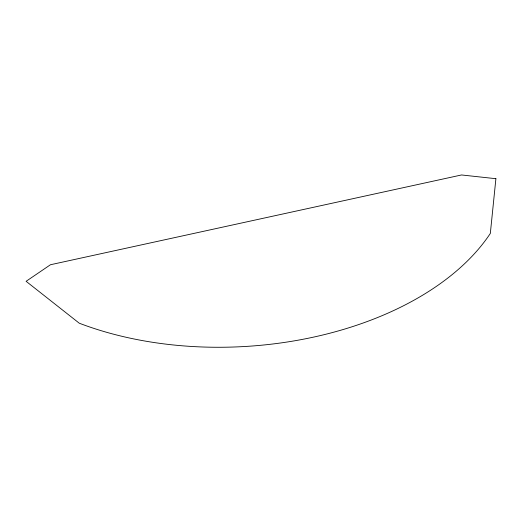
<?xml version="1.0" encoding="UTF-8"?>
<svg xmlns="http://www.w3.org/2000/svg" width="522" height="522" viewBox="0 0 522 522"><rect width="100%" height="100%" fill="white"/><g stroke="black" fill="none" stroke-linecap="round" stroke-linejoin="round"><path stroke-width="0.78" d="M495.9 178.7L490.328 233.425A275.91 167.96 -3.5 0 1 79.253 323.203L26.1 281.306L50.464 264.739L461.539 174.961L495.9 178.7"/></g></svg>
